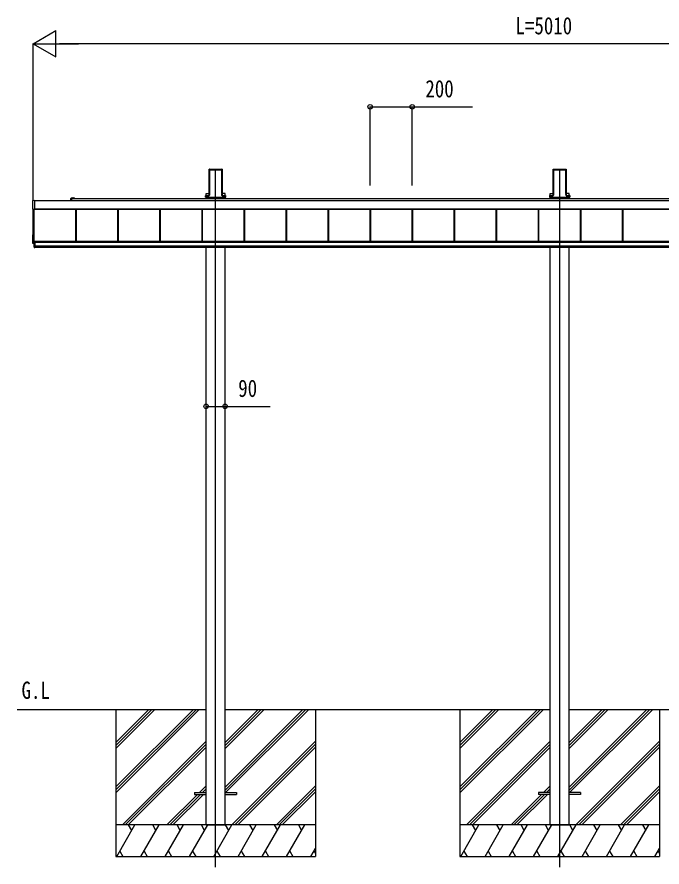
# Model space of a CAD drawing. Units: millimetres, scale not verified. Extents: x -10512 to 10512, y -7425 to 7425.
# Drawn here: x -2639 to 429, y -4262 to -218 of the extents above; entities that cross this region are included whole.
import ezdxf
from ezdxf.enums import TextEntityAlignment as Align

# ---------------------------------------------------------------- set-up
doc = ezdxf.new("R2010")
doc.units = ezdxf.units.MM
doc.header["$LTSCALE"] = 30
for name, color, linetype in [('0-2_USER1', 3, 'Continuous'), ('0-3_YKK_12', 2, 'Continuous'), ('0-5_YKK_A1', 4, 'Continuous'), ('0-6_YKK_D', 6, 'Continuous')]:
    doc.layers.add(name, color=color, linetype=linetype)
doc.styles.add('ＭＳ ゴシック', font='')
doc.styles.get('ＭＳ ゴシック').set_extended_font_data('MS Gothic')

msp = doc.modelspace()

# ---------------------------------------------------------------- linework, layer by layer
at = {"layer": '0-3_YKK_12'}
for p, q in [((-1694.45, -4262.5), (-1694.45, -942.47)), ((-57.45, -4262.5), (-57.45, -942.47))]:
    msp.add_line(p, q, dxfattribs=at)
at = {"layer": '0-5_YKK_A1'}
for p, q in [((-1725.7, -947.82), (-1725.7, -1064.49)), ((-1725.34, -941.97), (-1725.69, -947.46)), ((-1724.9, -942.43), (-1725.34, -941.97)), ((-1724.84, -941.5), (-1722.8, -941.5)), ((-1724.84, -941.5), (-1724.4, -941.96)), ((-1724.82, -1058.44), (-1724.82, -943.31)), ((-1724.32, -942.99), (-1724.32, -1058.12)), ((-1722.49, -941.83), (-1722.8, -941.5)), ((-1722.49, -941.83), (-1666.41, -941.83)), ((-1721.95, -944.97), (-1666.95, -944.97)), ((-1721.95, -1066.32), (-1721.95, -944.97)), ((-1666.41, -941.83), (-1666.1, -941.5)), ((-1666.1, -941.5), (-1664.06, -941.5)), ((-1664.58, -1058.12), (-1664.58, -942.99)), ((-1664.5, -941.96), (-1664.06, -941.5)), ((-1664.08, -943.31), (-1664.08, -1058.44)), ((-1663.56, -941.97), (-1664, -942.43)), ((-1663.56, -941.97), (-1663.21, -947.46)), ((-1663.2, -947.82), (-1663.2, -1064.49)), ((-88.7, -947.82), (-88.7, -1064.49)), ((-88.34, -941.97), (-88.69, -947.46)), ((-87.9, -942.43), (-88.34, -941.97)), ((-87.84, -941.5), (-85.8, -941.5)), ((-87.84, -941.5), (-87.4, -941.96)), ((-87.82, -1058.44), (-87.82, -943.31)), ((-87.32, -942.99), (-87.32, -1058.12)), ((-85.49, -941.83), (-85.8, -941.5)), ((-85.49, -941.83), (-29.41, -941.83)), ((-84.95, -944.97), (-29.95, -944.97)), ((-84.95, -1066.32), (-84.95, -944.97)), ((-29.41, -941.83), (-29.1, -941.5)), ((-29.1, -941.5), (-27.06, -941.5)), ((-27.58, -1058.12), (-27.58, -942.99)), ((-27.5, -941.96), (-27.06, -941.5)), ((-27.08, -943.31), (-27.08, -1058.44)), ((-26.56, -941.97), (-27, -942.43)), ((-26.56, -941.97), (-26.21, -947.46)), ((-26.2, -947.82), (-26.2, -1064.49)), ((-2563.95, -1131.83), (-2563.95, -1090.8)), ((-2555.95, -1091.38), (2441.05, -1091.38)), ((-2382.95, -1091.38), (-2382.95, -1081.41)), ((-2380.45, -1078.91), (-2372.91, -1078.91)), ((-2380.45, -1081.41), (2251.8, -1081.41)), ((-2380.45, -1081.71), (-2380.45, -1091.38)), ((-2366.7, -1081.41), (-2380.15, -1081.41)), ((-2371.99, -1078.91), (-2366.7, -1078.91)), ((-1742.32, -1075.24), (-1742.32, -1075.74)), ((-1742.32, -1075.74), (-1741.86, -1075.74)), ((-1741.86, -1075.24), (-1741.86, -1068.36)), ((-1739.86, -1075.24), (-1741.86, -1075.24)), ((-1739.86, -1075.74), (-1741.86, -1075.74)), ((-1741.85, -1075.24), (-1741.85, -1075.74)), ((-1741.82, -1067.39), (-1726.81, -1067.39)), ((-1739.86, -1068.44), (-1739.86, -1075.24)), ((-1726.28, -1068.44), (-1739.86, -1068.44)), ((-1739.86, -1075.24), (-1649.04, -1075.24)), ((-1739.86, -1075.24), (-1739.86, -1075.74)), ((-1739.86, -1075.74), (-1649.04, -1075.74)), ((-1739.65, -1058.06), (-1725.7, -1058.06)), ((-1739.65, -1067.39), (-1739.65, -1058.06)), ((-1739.65, -1081.41), (-1739.65, -1075.74)), ((-1739.45, -1075.74), (-1739.45, -1081.41)), ((-1738.45, -1075.4), (-1650.45, -1075.4)), ((-1725.71, -1064.84), (-1725.81, -1066.46)), ((-1725.29, -1067.01), (-1724.91, -1060.91)), ((-1724.41, -1060.94), (-1724.79, -1067.04)), ((-1664.11, -1067.04), (-1664.49, -1060.94)), ((-1663.99, -1060.91), (-1663.61, -1067.01)), ((-1649.25, -1058.06), (-1663.2, -1058.06)), ((-1663.19, -1064.84), (-1663.09, -1066.46)), ((-1662.62, -1067.94), (-1649.04, -1067.94)), ((-1649.04, -1068.44), (-1662.62, -1068.44)), ((-1662.09, -1067.39), (-1647.08, -1067.39)), ((-1649.45, -1075.74), (-1649.45, -1081.41)), ((-1649.25, -1067.39), (-1649.25, -1058.06)), ((-1649.25, -1081.41), (-1649.25, -1075.74)), ((-1649.04, -1067.94), (-1649.04, -1068.44)), ((-1649.04, -1075.24), (-1649.04, -1068.44)), ((-1647.05, -1075.24), (-1649.04, -1075.24)), ((-1649.04, -1075.24), (-1649.04, -1075.74)), ((-1647.05, -1075.74), (-1649.04, -1075.74)), ((-1647.05, -1068.36), (-1647.05, -1075.24)), ((-1646.58, -1075.74), (-1647.05, -1075.74)), ((-1647.04, -1075.24), (-1647.04, -1075.74)), ((-1646.58, -1075.24), (-1646.58, -1075.74)), ((-105.32, -1075.24), (-105.32, -1075.74)), ((-105.32, -1075.74), (-104.86, -1075.74)), ((-104.86, -1075.24), (-104.86, -1068.36)), ((-102.86, -1075.24), (-104.86, -1075.24)), ((-102.86, -1075.74), (-104.86, -1075.74)), ((-104.85, -1075.24), (-104.85, -1075.74)), ((-104.82, -1067.39), (-89.81, -1067.39)), ((-102.86, -1068.44), (-102.86, -1075.24)), ((-89.28, -1068.44), (-102.86, -1068.44)), ((-102.86, -1075.24), (-12.04, -1075.24)), ((-102.86, -1075.24), (-102.86, -1075.74)), ((-102.86, -1075.74), (-12.04, -1075.74)), ((-102.65, -1058.06), (-88.7, -1058.06)), ((-102.65, -1067.39), (-102.65, -1058.06)), ((-102.65, -1081.41), (-102.65, -1075.74)), ((-102.45, -1075.74), (-102.45, -1081.41)), ((-101.45, -1075.4), (-13.45, -1075.4)), ((-88.71, -1064.84), (-88.81, -1066.46)), ((-88.29, -1067.01), (-87.91, -1060.91)), ((-87.41, -1060.94), (-87.79, -1067.04)), ((-27.11, -1067.04), (-27.49, -1060.94)), ((-26.99, -1060.91), (-26.61, -1067.01)), ((-12.25, -1058.06), (-26.2, -1058.06)), ((-26.19, -1064.84), (-26.09, -1066.46)), ((-25.62, -1067.94), (-12.04, -1067.94)), ((-12.04, -1068.44), (-25.62, -1068.44)), ((-25.09, -1067.39), (-10.08, -1067.39)), ((-12.45, -1075.74), (-12.45, -1081.41)), ((-12.25, -1067.39), (-12.25, -1058.06)), ((-12.25, -1081.41), (-12.25, -1075.74)), ((-12.04, -1067.94), (-12.04, -1068.44)), ((-12.04, -1075.24), (-12.04, -1068.44)), ((-10.05, -1075.24), (-12.04, -1075.24)), ((-12.04, -1075.24), (-12.04, -1075.74)), ((-10.05, -1075.74), (-12.04, -1075.74)), ((-10.05, -1068.36), (-10.05, -1075.24)), ((-9.58, -1075.74), (-10.05, -1075.74)), ((-10.04, -1075.24), (-10.04, -1075.74)), ((-9.58, -1075.24), (-9.58, -1075.74)), ((-2555.95, -1131.33), (2441.05, -1131.33)), ((-2555.95, -1131.57), (2441.05, -1131.57)), ((-2358.95, -1285.2), (-2358.95, -1131.57)), ((-2358.55, -1285.2), (-2358.55, -1131.57)), ((-2355.95, -1285.2), (-2355.95, -1131.57)), ((-2158.95, -1285.2), (-2158.95, -1131.57)), ((-2156.35, -1285.2), (-2156.35, -1131.57)), ((-2155.95, -1285.2), (-2155.95, -1131.57)), ((-1958.95, -1285.2), (-1958.95, -1131.57)), ((-1956.35, -1285.2), (-1956.35, -1131.57)), ((-1955.95, -1285.2), (-1955.95, -1131.57)), ((-1758.95, -1285.2), (-1758.95, -1131.57)), ((-1756.35, -1285.2), (-1756.35, -1131.57)), ((-1755.95, -1285.2), (-1755.95, -1131.57)), ((-1558.95, -1285.2), (-1558.95, -1131.57)), ((-1556.35, -1285.2), (-1556.35, -1131.57)), ((-1555.95, -1285.2), (-1555.95, -1131.57)), ((-1358.95, -1285.2), (-1358.95, -1131.57)), ((-1356.35, -1285.2), (-1356.35, -1131.57)), ((-1355.95, -1285.2), (-1355.95, -1131.57)), ((-1158.95, -1285.2), (-1158.95, -1131.57)), ((-1156.35, -1285.2), (-1156.35, -1131.57)), ((-1155.95, -1285.2), (-1155.95, -1131.57)), ((-958.95, -1285.2), (-958.95, -1131.57)), ((-956.35, -1285.2), (-956.35, -1131.57)), ((-955.95, -1285.2), (-955.95, -1131.57)), ((-758.95, -1285.2), (-758.95, -1131.57)), ((-756.35, -1285.2), (-756.35, -1131.57)), ((-755.95, -1285.2), (-755.95, -1131.57)), ((-558.95, -1285.2), (-558.95, -1131.57)), ((-556.35, -1285.2), (-556.35, -1131.57)), ((-555.95, -1285.2), (-555.95, -1131.57)), ((-358.95, -1285.2), (-358.95, -1131.57)), ((-356.35, -1285.2), (-356.35, -1131.57)), ((-355.95, -1285.2), (-355.95, -1131.57)), ((-158.95, -1285.2), (-158.95, -1131.57)), ((-156.35, -1285.2), (-156.35, -1131.57)), ((-155.95, -1285.2), (-155.95, -1131.57)), ((41.05, -1285.2), (41.05, -1131.57)), ((43.65, -1285.2), (43.65, -1131.57)), ((44.05, -1285.2), (44.05, -1131.57)), ((241.05, -1285.2), (241.05, -1131.57)), ((243.65, -1285.2), (243.65, -1131.57)), ((244.05, -1285.2), (244.05, -1131.57)), ((-2555.95, -1133.1), (-2563.48, -1132.64)), ((-2562.45, -1294.44), (-2562.45, -1132.7)), ((-2557.45, -1312.47), (-2557.45, -1133.01)), ((-2555.95, -1132.6), (-2555.95, -1133.1)), ((-2563.95, -1294.82), (-2563.95, -1253.79)), ((-2563.48, -1253.3), (-2562.45, -1253.23)), ((-2557.45, -1284.94), (-2553.95, -1284.94)), ((-2553.95, -1285.2), (2439.05, -1285.2)), ((-2553.95, -1287.21), (2439.05, -1287.21)), ((-2553.95, -1289.01), (2439.05, -1289.01)), ((-2553.95, -1289.01), (2439.05, -1289.01)), ((-2557.45, -1295.99), (-2563.48, -1295.63)), ((-2562.45, -1294.44), (-2557.45, -1294.44)), ((-2553.95, -1307.38), (-2557.45, -1307.38)), ((-2557.45, -1314), (-2553.95, -1314)), ((-2553.95, -1305.98), (2439.05, -1305.98)), ((-2553.95, -1312.47), (2439.05, -1312.47)), ((-1739.65, -4062.5), (-1739.65, -1312.47)), ((-1649.25, -4062.5), (-1649.25, -1312.47)), ((-102.65, -4062.5), (-102.65, -1312.47)), ((-12.25, -4062.5), (-12.25, -1312.47)), ((-2639.22, -3512.5), (-1739.65, -3512.5)), ((-2169.31, -3512.5), (-2169.31, -4212.5)), ((-2169.31, -3881.68), (-1800.13, -3512.5)), ((-2169.31, -3895.82), (-1785.99, -3512.5)), ((-2169.31, -3909.96), (-1771.84, -3512.5)), ((-2169.31, -3697.83), (-1983.98, -3512.5)), ((-2169.31, -3683.69), (-1998.12, -3512.5)), ((-2169.31, -3669.55), (-2012.26, -3512.5)), ((-1649.25, -3512.5), (-102.65, -3512.5)), ((-1649.11, -3881.98), (-1279.63, -3512.5)), ((-1649.11, -3896.12), (-1265.49, -3512.5)), ((-1649.11, -3698.13), (-1463.48, -3512.5)), ((-1649.11, -3683.99), (-1477.62, -3512.5)), ((-1649.11, -3669.85), (-1491.76, -3512.5)), ((-1646.85, -3908), (-1251.34, -3512.5)), ((-1219.31, -3512.5), (-1219.31, -4212.5)), ((-532.45, -3512.5), (-532.45, -4212.5)), ((-532.45, -3881.68), (-163.27, -3512.5)), ((-532.45, -3895.82), (-149.13, -3512.5)), ((-532.45, -3909.96), (-134.99, -3512.5)), ((-532.45, -3697.83), (-347.12, -3512.5)), ((-532.45, -3683.69), (-361.26, -3512.5)), ((-532.45, -3669.55), (-375.4, -3512.5)), ((-12.25, -3512.5), (1534.35, -3512.5)), ((-12.25, -3881.98), (357.23, -3512.5)), ((-12.25, -3896.12), (371.37, -3512.5)), ((-12.25, -3698.13), (173.38, -3512.5)), ((-12.25, -3683.99), (159.24, -3512.5)), ((-12.25, -3669.85), (145.1, -3512.5)), ((-9.99, -3908), (385.51, -3512.5)), ((417.55, -3512.5), (417.55, -4212.5)), ((-2138, -4062.5), (-1739.51, -3664.01)), ((-2123.86, -4062.5), (-1739.51, -3678.15)), ((-1617.5, -4062.5), (-1219.31, -3664.31)), ((-1603.36, -4062.5), (-1219.31, -3678.45)), ((-501.14, -4062.5), (-102.65, -3664.01)), ((-487, -4062.5), (-102.65, -3678.15)), ((19.36, -4062.5), (417.55, -3664.31)), ((33.5, -4062.5), (417.55, -3678.45)), ((-2109.71, -4062.5), (-1739.51, -3692.3)), ((-1589.21, -4062.5), (-1219.31, -3692.6)), ((-472.86, -4062.5), (-102.65, -3692.3)), ((47.64, -4062.5), (417.55, -3692.6)), ((-1771.37, -3908), (-1739.51, -3876.14)), ((-1405.37, -4062.5), (-1219.31, -3876.44)), ((-134.51, -3908), (-102.65, -3876.14)), ((231.49, -4062.5), (417.55, -3876.44)), ((-1925.87, -4062.5), (-1780.37, -3917)), ((-1911.72, -4062.5), (-1766.22, -3917)), ((-1897.58, -4062.5), (-1752.08, -3917)), ((-1794.51, -3908), (-1794.51, -3917)), ((-1794.51, -3908), (-1739.51, -3908)), ((-1794.51, -3917), (-1739.51, -3917)), ((-1757.22, -3908), (-1739.51, -3890.28)), ((-1743.08, -3908), (-1739.51, -3904.43)), ((-1649.51, -3908), (-1594.51, -3908)), ((-1649.51, -3917), (-1594.51, -3917)), ((-1594.51, -3908), (-1594.51, -3917)), ((-1391.22, -4062.5), (-1219.31, -3890.58)), ((-1377.08, -4062.5), (-1219.31, -3904.73)), ((-289.01, -4062.5), (-143.51, -3917)), ((-274.87, -4062.5), (-129.37, -3917)), ((-260.72, -4062.5), (-115.22, -3917)), ((-157.65, -3908), (-157.65, -3917)), ((-102.65, -3908), (-157.65, -3908)), ((-102.65, -3917), (-157.65, -3917)), ((-120.37, -3908), (-102.65, -3890.28)), ((-106.22, -3908), (-102.65, -3904.43)), ((42.35, -3908), (-12.65, -3908)), ((42.35, -3917), (-12.65, -3917)), ((42.35, -3908), (42.35, -3917)), ((245.63, -4062.5), (417.55, -3890.58)), ((259.78, -4062.5), (417.55, -3904.73)), ((-1219.31, -4062.5), (-2169.31, -4062.5)), ((-2165.03, -4212.5), (-2078.43, -4062.5)), ((-2093.43, -4088.48), (-2108.43, -4062.5)), ((-2049.56, -4212.5), (-1962.96, -4062.5)), ((-1977.96, -4088.48), (-1992.96, -4062.5)), ((-1934.09, -4212.5), (-1847.49, -4062.5)), ((-1862.49, -4088.48), (-1877.49, -4062.5)), ((-1818.62, -4212.5), (-1732.02, -4062.5)), ((-1747.02, -4088.48), (-1762.02, -4062.5)), ((-1739.65, -4062.5), (-1649.25, -4062.5)), ((-1703.15, -4212.5), (-1616.55, -4062.5)), ((-1631.55, -4088.48), (-1646.55, -4062.5)), ((-1587.68, -4212.5), (-1501.08, -4062.5)), ((-1516.08, -4088.48), (-1531.08, -4062.5)), ((-1472.21, -4212.5), (-1385.61, -4062.5)), ((-1415.61, -4062.5), (-1400.61, -4088.48)), ((-1356.74, -4212.5), (-1270.14, -4062.5)), ((-1300.14, -4062.5), (-1285.14, -4088.48)), ((417.55, -4062.5), (-532.45, -4062.5)), ((-528.17, -4212.5), (-441.57, -4062.5)), ((-456.57, -4088.48), (-471.57, -4062.5)), ((-412.7, -4212.5), (-326.1, -4062.5)), ((-341.1, -4088.48), (-356.1, -4062.5)), ((-297.23, -4212.5), (-210.63, -4062.5)), ((-225.63, -4088.48), (-240.63, -4062.5)), ((-181.76, -4212.5), (-95.16, -4062.5)), ((-110.16, -4088.48), (-125.16, -4062.5)), ((-102.65, -4062.5), (-12.25, -4062.5)), ((-66.29, -4212.5), (20.31, -4062.5)), ((5.31, -4088.48), (-9.69, -4062.5)), ((49.18, -4212.5), (135.78, -4062.5)), ((120.78, -4088.48), (105.78, -4062.5)), ((164.65, -4212.5), (251.25, -4062.5)), ((221.25, -4062.5), (236.25, -4088.48)), ((280.12, -4212.5), (366.72, -4062.5)), ((336.72, -4062.5), (351.72, -4088.48)), ((-2150.03, -4186.52), (-2135.04, -4212.5)), ((-2034.56, -4186.52), (-2019.56, -4212.5)), ((-1919.09, -4186.52), (-1904.09, -4212.5)), ((-1803.62, -4186.52), (-1788.62, -4212.5)), ((-1688.15, -4186.52), (-1673.15, -4212.5)), ((-1572.68, -4186.52), (-1557.68, -4212.5)), ((-1457.21, -4186.52), (-1442.21, -4212.5)), ((-1341.74, -4186.52), (-1326.74, -4212.5)), ((-1241.27, -4212.5), (-1219.31, -4174.46)), ((-1226.27, -4186.52), (-1219.31, -4198.58)), ((-513.18, -4186.52), (-498.18, -4212.5)), ((-397.71, -4186.52), (-382.71, -4212.5)), ((-282.24, -4186.52), (-267.24, -4212.5)), ((-166.76, -4186.52), (-151.76, -4212.5)), ((-51.29, -4186.52), (-36.3, -4212.5)), ((64.18, -4186.52), (79.17, -4212.5)), ((179.65, -4186.52), (194.64, -4212.5)), ((295.11, -4186.52), (310.11, -4212.5)), ((395.59, -4212.5), (417.55, -4174.46)), ((410.58, -4186.52), (417.55, -4198.58)), ((-2169.31, -4212.5), (-1219.31, -4212.5)), ((-532.45, -4212.5), (417.55, -4212.5))]:
    msp.add_line(p, q, dxfattribs=at)
for points in [[(-2563.48, -1090.31), (-2555.95, -1089.85), (-2555.95, -1090.35), (-2555.95, -1132.6)], [(-1742.32, -1067.89), (-1742.32, -1075.24), (-1741.86, -1075.24)], [(-1739.86, -1068.44), (-1739.86, -1067.94), (-1726.28, -1067.94)], [(-1646.58, -1067.89), (-1646.58, -1075.24), (-1647.05, -1075.24)], [(-105.32, -1067.89), (-105.32, -1075.24), (-104.86, -1075.24)], [(-102.86, -1068.44), (-102.86, -1067.94), (-89.28, -1067.94)], [(-9.58, -1067.89), (-9.58, -1075.24), (-10.05, -1075.24)], [(-2557.45, -1284.94), (-2557.45, -1307.38), (-2557.45, -1314)], [(-2554.45, -1284.94), (-2554.45, -1307.38), (-2554.45, -1314)], [(-2553.95, -1284.94), (-2553.95, -1307.38), (-2553.95, -1314)]]:
    msp.add_lwpolyline(points, dxfattribs=at)
for centre, radius, start, end in [((-2563.45, -1090.8), 0.497, 93.16944, 179.94772), ((-2380.45, -1081.41), 2.5, 90, 180), ((-2380.15, -1081.71), 0.3, 90, 180), ((-2372.91, -1079.11), 0.2, 23.57818, 90), ((-2372.45, -1078.91), 0.3, 203.57818, 336.42182), ((-2371.99, -1079.11), 0.2, 90, 156.42182), ((-2366.7, -1080.16), 1.25, 270, 90), ((-1741.35, -1068.36), 0.501, 90.24971, 179.75029), ((-1647.55, -1068.36), 0.501, 0.24971, 89.75029), ((-104.35, -1068.36), 0.501, 90.24971, 179.75029), ((-10.55, -1068.36), 0.501, 0.24971, 89.75029), ((-2563.08, -1131.86), 0.873, 177.74142, 242.53793), ((-2563.45, -1253.79), 0.497, 93.16944, 179.94772), ((-2563.08, -1294.85), 0.873, 177.74142, 242.53793)]:
    msp.add_arc(centre, radius, start, end, dxfattribs=at)
for centre, major_axis, ratio, start_param, end_param in [((-1725.66, -947.46), (0.031, 0.5), 0.061627, 1.5746234, 2.3600215), ((-1724.84, -942), (0.346, -0.364), 0.996462, 2.3838095, 3.8892836), ((-1725.13, -945.47), (0.22, 3.04), 0.070684, 5.5043854, 6.2286971), ((-1724.63, -945.5), (0.22, 3.54), 0.060877, 5.5025319, 6.2268436), ((-1664.27, -945.5), (-0.22, 3.54), 0.060877, 0.0563417, 0.7806534), ((-1663.77, -945.47), (-0.22, 3.04), 0.070684, 0.0544883, 0.7787999), ((-1664.06, -942), (-0.346, -0.364), 0.996462, 2.3939017, 3.8993758), ((-1663.24, -947.46), (-0.031, 0.5), 0.061627, 3.9231638, 4.7085619), ((-88.66, -947.46), (0.031, 0.5), 0.061627, 1.5746234, 2.3600215), ((-87.84, -942), (0.346, -0.364), 0.996462, 2.3838095, 3.8892836), ((-88.13, -945.47), (0.22, 3.04), 0.070684, 5.5043854, 6.2286971), ((-87.63, -945.5), (0.22, 3.54), 0.060877, 5.5025319, 6.2268436), ((-27.27, -945.5), (-0.22, 3.54), 0.060877, 0.0563417, 0.7806534), ((-26.77, -945.47), (-0.22, 3.04), 0.070684, 0.0544883, 0.7787999), ((-27.06, -942), (-0.346, -0.364), 0.996462, 2.3939017, 3.8993758), ((-26.24, -947.46), (-0.031, 0.5), 0.061627, 3.9231638, 4.7085619), ((-1741.82, -1067.89), (0.355, -0.355), 0.99628, 2.358058, 3.9251274), ((-1739.86, -1068.35), (2, 0), 0.045872, 3.2026792, 4.712389), ((-1739.86, -1067.85), (1.5, 0), 0.061163, 3.2026792, 4.712389), ((-1726.81, -1066.39), (0.691, -0.728), 0.996462, 5.5254021, 7.0308762), ((-1726.29, -1066.94), (-0.693, 0.73), 0.992955, 2.3838095, 3.8892836), ((-1726.29, -1066.94), (1.04, -1.09), 0.996462, 5.5254021, 7.0308762), ((-1725.74, -1064.84), (0.031, 0.5), 0.061627, 4.716216, 5.5016142), ((-1725.13, -1060.91), (0.22, 3.5), 0.061627, 4.716216, 5.5016142), ((-1724.63, -1060.94), (0.22, 4), 0.053972, 4.7153191, 5.5007173), ((-1664.27, -1060.94), (-0.22, 4), 0.053972, 0.782468, 1.5678662), ((-1662.61, -1066.94), (-1.04, -1.09), 0.996462, 5.5354944, 7.0409685), ((-1663.77, -1060.91), (-0.22, 3.5), 0.061627, 0.7815711, 1.5669693), ((-1662.61, -1066.94), (0.693, 0.73), 0.992955, 2.3939017, 3.8993758), ((-1663.16, -1064.84), (-0.031, 0.5), 0.061627, 0.7815711, 1.5669693), ((-1662.09, -1066.39), (-0.691, -0.728), 0.996462, 5.5354944, 7.0409685), ((-1649.04, -1067.85), (1.5, 0), 0.061163, 4.712389, 6.2220988), ((-1649.04, -1068.35), (2, 0), 0.045872, 4.712389, 6.2220988), ((-1647.08, -1067.89), (-0.355, -0.355), 0.99628, 2.358058, 3.9251274), ((-104.82, -1067.89), (0.355, -0.355), 0.99628, 2.358058, 3.9251274), ((-102.86, -1068.35), (2, 0), 0.045872, 3.2026792, 4.712389), ((-102.86, -1067.85), (1.5, 0), 0.061163, 3.2026792, 4.712389), ((-89.81, -1066.39), (0.691, -0.728), 0.996462, 5.5254021, 7.0308762), ((-89.29, -1066.94), (-0.693, 0.73), 0.992955, 2.3838095, 3.8892836), ((-89.29, -1066.94), (1.04, -1.09), 0.996462, 5.5254021, 7.0308762), ((-88.74, -1064.84), (0.031, 0.5), 0.061627, 4.716216, 5.5016142), ((-88.13, -1060.91), (0.22, 3.5), 0.061627, 4.716216, 5.5016142), ((-87.63, -1060.94), (0.22, 4), 0.053972, 4.7153191, 5.5007173), ((-27.27, -1060.94), (-0.22, 4), 0.053972, 0.782468, 1.5678662), ((-25.61, -1066.94), (-1.04, -1.09), 0.996462, 5.5354944, 7.0409685), ((-26.77, -1060.91), (-0.22, 3.5), 0.061627, 0.7815711, 1.5669693), ((-25.61, -1066.94), (0.693, 0.73), 0.992955, 2.3939017, 3.8993758), ((-26.16, -1064.84), (-0.031, 0.5), 0.061627, 0.7815711, 1.5669693), ((-25.09, -1066.39), (-0.691, -0.728), 0.996462, 5.5354944, 7.0409685), ((-12.04, -1067.85), (1.5, 0), 0.061163, 4.712389, 6.2220988), ((-12.04, -1068.35), (2, 0), 0.045872, 4.712389, 6.2220988), ((-10.08, -1067.89), (-0.355, -0.355), 0.99628, 2.358058, 3.9251274)]:
    msp.add_ellipse(centre, major_axis=major_axis, ratio=ratio, start_param=start_param, end_param=end_param, dxfattribs=at)
at = {"layer": '0-6_YKK_D'}
for p, q in [((-2562.45, -344.97), (-2454.2, -282.47)), ((-2454.2, -407.47), (-2454.2, -282.47)), ((-2562.45, -1090.41), (-2562.45, -343.97)), ((-2562.45, -344.97), (-2454.2, -407.47)), ((-2562.45, -344.97), (-2345.94, -344.97)), ((2322.55, -344.97), (-2437.45, -344.97)), ((-958.95, -1018.93), (-958.95, -643.97)), ((-758.95, -1018.93), (-758.95, -643.97))]:
    msp.add_line(p, q, dxfattribs=at)
for points in [[(-958.95, -644.97), (-758.95, -644.97), (-472.45, -644.97)], [(-1739.65, -2070.43), (-1649.25, -2070.43), (-1434.75, -2070.43)]]:
    msp.add_lwpolyline(points, dxfattribs=at)
for centre in [(-958.95, -644.97), (-758.95, -644.97), (-1739.65, -2070.43), (-1649.25, -2070.43)]:
    msp.add_circle(centre, 10.62, dxfattribs=at)

# ---------------------------------------------------------------- texts
at = {"layer": '0-2_USER1', "style": 'ＭＳ ゴシック', "width": 0.8}
msp.add_text('G.L', height=82.48, dxfattribs=at).set_placement((-2617.74, -3487.19), align=Align.BOTTOM_LEFT)
at = {"layer": '0-6_YKK_D', "style": 'ＭＳ ゴシック', "width": 0.8}
for s, p in [('L=5010', (-267.45, -324.97)), ('200', (-696.45, -624.97)), ('90', (-1586.75, -2050.43))]:
    msp.add_text(s, height=82.48, dxfattribs=at).set_placement(p, align=Align.BOTTOM_LEFT)

doc.saveas('drawing.dxf')
